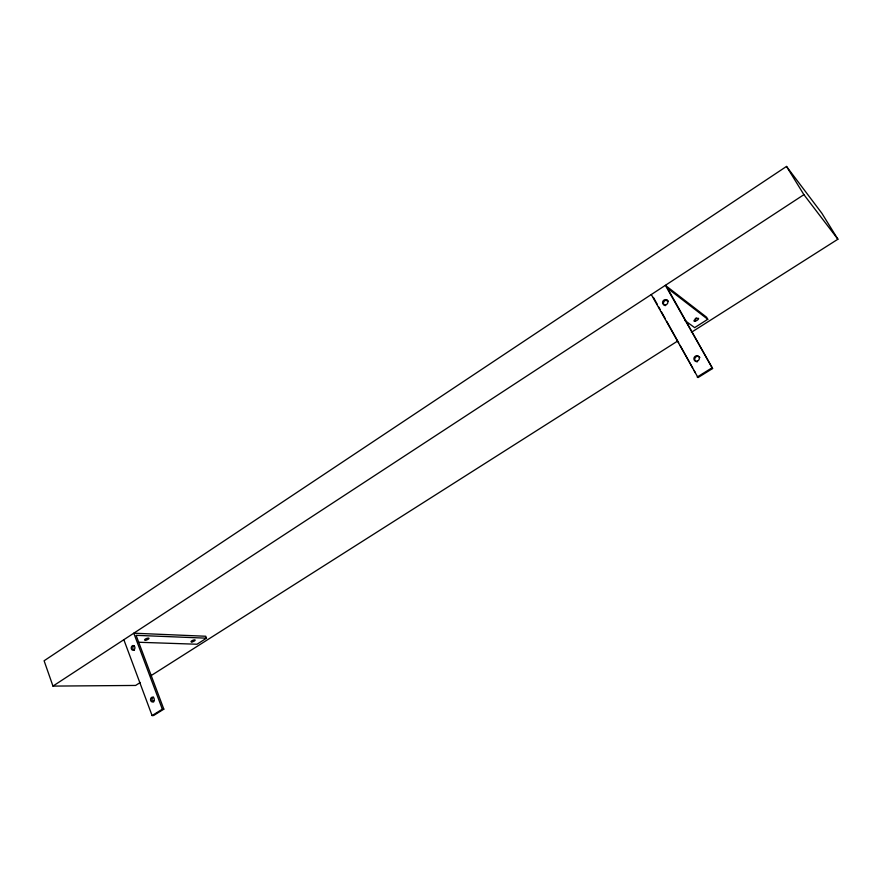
<?xml version="1.0" encoding="UTF-8"?>
<svg xmlns="http://www.w3.org/2000/svg" width="882" height="882" viewBox="0 0 882 882"><rect width="100%" height="100%" fill="white"/><g stroke="black" fill="none" stroke-linecap="round" stroke-linejoin="round"><path stroke-width="1.32" d="M691.4 332.305L837.9 239.22L821.848 213.246L786.512 166.433L44.1 660.772L52.964 686.097L135.619 685.446L140.271 682.492M52.964 686.097L803.91 194.668L837.9 239.22M206.498 638.182L136.093 635.327L163.832 709.161L162.332 709.205L133.799 633.199L205.749 636.253L206.498 638.182L196.995 644.235L138.397 642.25M651.291 294.544L698.026 377.573L712.59 368.533L665.359 285.338L706.581 317.211L707.761 319.295L694.663 327.63L684.895 320.475M150.734 675.844L677.442 341.169M123.844 639.715L152.09 715.567L162.332 709.205M697.188 377.044L711.774 367.981M163.832 709.161L153.6 715.511L152.09 715.567M707.761 319.295L667.498 288.249L712.59 368.533M786.512 166.433L803.91 194.668M653.441 297.432L657.432 304.61M658.766 307.002L660.089 309.395M661.423 311.787L665.414 318.964M666.748 321.357L678.721 342.889M680.055 345.281L692.701 368.003M694.024 370.396L695.358 372.788M153.744 701.885A2.381 1.874 -87.3 0 1 153.567 697.166M134.439 650.255A2.348 1.83 -85.1 0 1 134.273 645.624M697.386 361.829A2.867 2.635 -49 0 1 695.137 357.794A2.867 2.635 -49 0 1 699.878 357.541M668.016 301.335A2.778 0.992 -29.9 0 1 667.343 300.321M665.337 305.646A2.833 2.547 -50.3 0 1 663.848 301.776A2.833 2.547 -50.3 0 1 668.06 300.905M696.394 317.862A2.635 0.893 -29.8 0 1 695.259 318.589M153.942 700.848A2.392 1.874 -87.3 0 0 152.553 697.155A2.392 1.874 -87.3 0 0 150.701 700.595A2.392 1.874 -87.3 0 0 153.942 700.848M145.574 640.211A2.348 0.706 -21 0 0 148.981 638.458A2.348 0.706 -21 0 0 145.784 638.833A2.348 0.706 -21 0 0 145.574 640.211M134.262 649.604A2.348 1.83 -85.1 0 0 133.711 645.635A2.348 1.83 -85.1 0 0 131.275 648.38A2.348 1.83 -85.1 0 0 134.262 649.604M191.912 641.887A2.227 0.65 -21.7 0 0 195.176 640.211A2.227 0.65 -21.7 0 0 192.221 640.575A2.227 0.65 -21.7 0 0 191.912 641.887M697.265 361.135A2.878 2.646 -49.1 0 0 698.621 356.427A2.878 2.646 -49.1 0 0 694.002 357.927A2.878 2.646 -49.1 0 0 697.265 361.135M665.844 304.896A2.844 2.558 -50.4 0 0 667.178 300.255A2.844 2.558 -50.4 0 0 662.669 301.809A2.844 2.558 -50.4 0 0 665.844 304.896M695.259 321.169A2.635 0.893 -29.7 0 0 698.599 318.556A2.635 0.893 -29.7 0 0 694.972 319.571A2.635 0.893 -29.7 0 0 695.259 321.169"/></g></svg>
